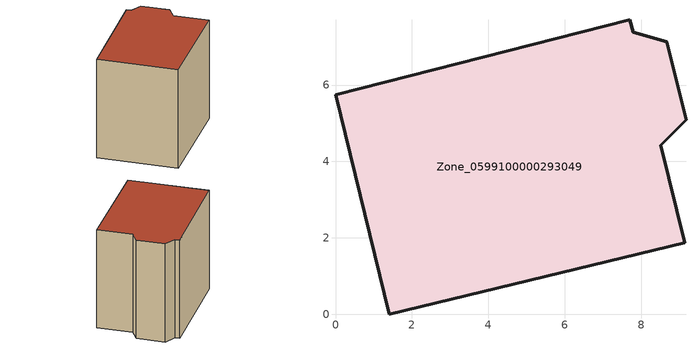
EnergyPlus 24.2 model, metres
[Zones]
Zone_0599100000293049
 floor ground (C_G): 0,5.75 7.7,7.71 7.79,7.38 8.67,7.13 9.17,5.09 8.51,4.42 9.14,1.87 1.41,0 z0
 wall outside (C_F): 1.41,0 9.14,1.87 8.51,4.42 9.17,5.09 8.67,7.13 7.79,7.38 7.7,7.71 0,5.75 1.41,0 z0:7.69
 roof outside (C_R): 7.7,7.71 0,5.75 1.41,0 9.14,1.87 8.51,4.42 9.17,5.09 8.67,7.13 7.79,7.38 z7.69
[BUILDING]
Pand.0599100000293049: North Axis=0; Terrain=City; Loads Convergence Tolerance Value=0.04; Temperature Convergence Tolerance Value=0.4; Solar Distribution=FullExterior; Maximum Number of Warmup Days=25; Minimum Number of Warmup Days=1
[Site:Location]
Rotterdam.The.Hague.AP_ZH_NLD Design_Conditions: Latitude=51.96; Longitude=4.45; Time Zone=1; Elevation=-4.5
[SITE:GROUNDTEMPERATURE:BUILDINGSURFACE]
18, 18, 18, 18, 18, 18, 18, 18, 18, 18, 18, 18
[MATERIAL] Thermal Absorptance=0.9; Solar Absorptance=0.7; Visible Absorptance=0.7
Name | Roughness | Thickness | Conductivity | Density | Specific Heat
G.TI.1946-1964 | MediumSmooth | 0.15 | 1 | 540 | 1210
F.TI.1946-1964 | Rough | 0.3 | 0.857143 | 1920 | 840
R.TI.1946-1964 | MediumRough | 0.2 | 0.277778 | 1500 | 1000
[CONSTRUCTION]
C_G: G.TI.1946-1964
C_F: F.TI.1946-1964
C_R: R.TI.1946-1964
[ZONE]
Zone_0599100000293049: Type=1; Multiplier=1; Ceiling Height=Autocalculate; Volume=Autocalculate; Floor Area=autocalculate; Part of Total Floor Area=Yes
[ZONEINFILTRATION:DESIGNFLOWRATE]
Infil_Zone_0599100000293049: Zone or ZoneList or Space or SpaceList=Zone_0599100000293049; Schedule=AlwaysOn; Design Flow Rate Calculation Method=Flow/Area; Flow Rate per Floor Area=0.003; Constant Term Coefficient=1; Temperature Term Coefficient=0; Velocity Term Coefficient=0; Velocity Squared Term Coefficient=0
[HVACTEMPLATE:ZONE:IDEALLOADSAIRSYSTEM]
Zone_0599100000293049: Maximum Heating Supply Air Temperature=50; Minimum Cooling Supply Air Temperature=13; Maximum Heating Supply Air Humidity Ratio=0.0156; Minimum Cooling Supply Air Humidity Ratio=0.0077; Heating Limit=NoLimit; Cooling Limit=NoLimit; Dehumidification Control Type=ConstantSensibleHeatRatio; Cooling Sensible Heat Ratio=0.7; Dehumidification Setpoint=60; Humidification Control Type=None; Humidification Setpoint=30; Outdoor Air Method=None; Outdoor Air Flow Rate per Person=0.00944; Outdoor Air Flow Rate per Zone Floor Area=0; Outdoor Air Flow Rate per Zone=0; Demand Controlled Ventilation Type=None; Outdoor Air Economizer Type=NoEconomizer; Heat Recovery Type=None; Sensible Heat Recovery Effectiveness=0.7; Latent Heat Recovery Effectiveness=0.65
[ZONECONTROL:THERMOSTAT]
ThermostatControl_Zone_0599100000293049: Zone or ZoneList=Zone_0599100000293049; Control Type Schedule=DualSetpointControlType; Control 1=Thermostat_Zone_0599100000293049; Temperature Difference Between Cutout And Setpoint=0
[THERMOSTATSETPOINT:DUALSETPOINT]
Thermostat_Zone_0599100000293049: Heating Setpoint Temperature Schedule=HeatingSetpoint_Zone_0599100000293049; Cooling Setpoint Temperature Schedule=CoolingSetpoint_Zone_0599100000293049
[SCHEDULE:COMPACT]
HeatingSetpoint_Zone_0599100000293049: Through: 12/31, For: AllDays, Until: 24:00, 21
CoolingSetpoint_Zone_0599100000293049: Through: 12/31, For: AllDays, Until: 24:00, 24
DualSetpointControlType: Through: 12/31, For: AllDays, Until: 24:00, 4
AlwaysOn: Through: 12/31, For: AllDays, Until: 24:00, 1
